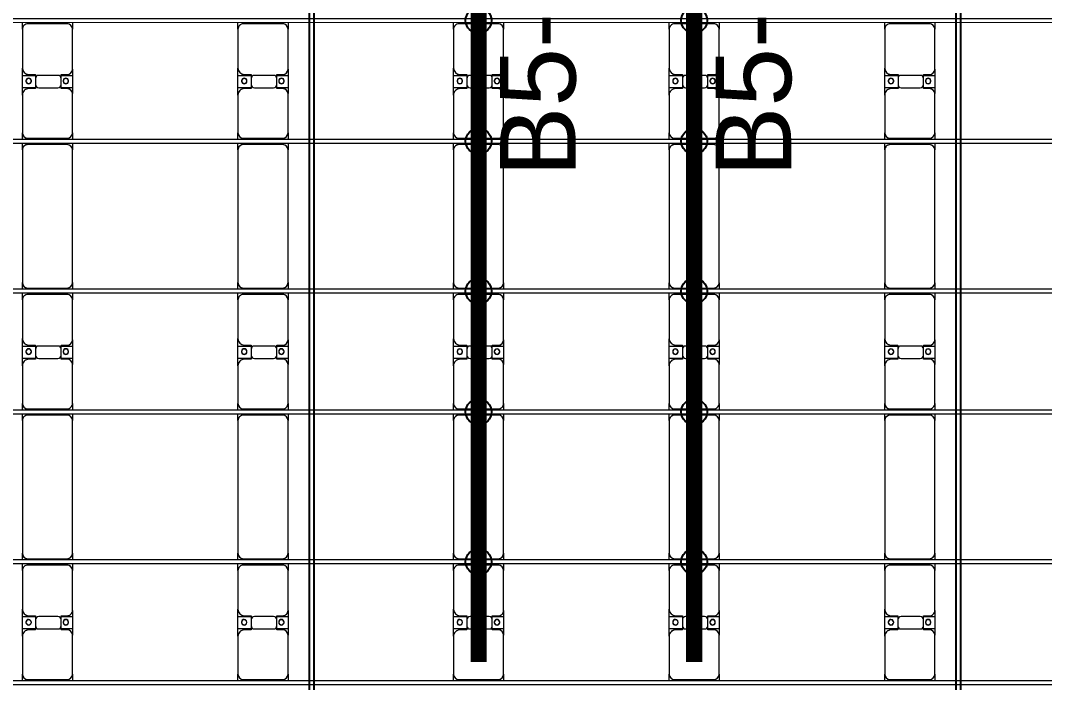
# Model space of a CAD drawing. Header units: millimetres. Extents: x -147246 to 112336, y -213734 to -86506.
# Drawn here: x -24365 to -14864, y -108255 to -102115 of the extents above; entities that cross this region are included whole.
import ezdxf

# ---------------------------------------------------------------- set-up
doc = ezdxf.new("R2010")
doc.units = ezdxf.units.MM
doc.layers.add('A-GENM', color=13, linetype='Continuous', lineweight=9)
doc.layers.add('S-BEAM', color=12, linetype='Continuous', lineweight=9)
doc.layers.add('GC-GHI CHU', color=2, linetype='Continuous')
doc.layers.add('GC-HOP 40x60 GIA CUONG', color=1, linetype='Continuous')
doc.styles.add('GC_VN', font='arial.ttf')

# ---------------------------------------------------------------- blocks, each defined once
blk = doc.blocks.new('Dầm C52 - Dầm C52-18764-BỐ TRÍ KHUNG KẾT CẤU BÈ PIN 05')
at = {"layer": 'S-BEAM', "color": 1}
for p, q in [((-74474.3, 20), (74474.3, 20)), ((74474.3, -20), (-74474.3, -20))]:
    blk.add_line(p, q, dxfattribs=at)
blk = doc.blocks.new('Dầm C52 - Dầm C52-18765-BỐ TRÍ KHUNG KẾT CẤU BÈ PIN 05')
at = {"layer": 'S-BEAM', "color": 1}
for p, q in [((-74474.3, 20), (74474.3, 20)), ((74474.3, -20), (-74474.3, -20))]:
    blk.add_line(p, q, dxfattribs=at)
blk = doc.blocks.new('Dầm C52 - Dầm C52-18766-BỐ TRÍ KHUNG KẾT CẤU BÈ PIN 05')
at = {"layer": 'S-BEAM', "color": 1}
for p, q in [((-74474.3, 20), (74474.3, 20)), ((74474.3, -20), (-74474.3, -20))]:
    blk.add_line(p, q, dxfattribs=at)
blk = doc.blocks.new('Dai phao do pin - DẢI PHAO ĐỠ PIN-V61-BỐ TRÍ KHUNG KẾT CẤU BÈ PIN 05')
at = {"layer": 'A-GENM', "color": 7}
for p, q in [((5728.9, 223.4), (5789.7, 223.4)), ((6159.7, 223.4), (5789.7, 223.4)), ((6159.7, 223.4), (6332.2, 223.4)), ((6217.8, 223.4), (6385.3, 223.4)), ((6217.8, 118.2), (6217.8, 223.4)), ((6332.2, 223.4), (6332.2, 118.2)), ((6750.3, 223.4), (6390.3, 223.4)), ((6750.3, 223.4), (6808.9, 223.4)), ((6848.9, 223.4), (6909.7, 223.4)), ((8140.3, 223.4), (6909.7, 223.4)), ((8140.3, 223.4), (8198.9, 223.4)), ((8238.9, 223.4), (8299.7, 223.4)), ((8669.7, 223.4), (8299.7, 223.4)), ((8669.7, 223.4), (8842.2, 223.4)), ((8727.8, 223.4), (8900.3, 223.4)), ((8727.8, 118.2), (8727.8, 223.4)), ((8842.2, 223.4), (8842.2, 118.2)), ((9260.3, 223.4), (8900.3, 223.4)), ((9260.3, 223.4), (9318.9, 223.4)), ((9358.9, 223.4), (9419.7, 223.4)), ((10650.3, 223.4), (9419.7, 223.4)), ((10650.3, 223.4), (10708.9, 223.4)), ((10748.9, 223.4), (10809.7, 223.4)), ((11179.7, 223.4), (10809.7, 223.4)), ((11179.7, 223.4), (11352.2, 223.4)), ((11237.8, 223.4), (11410.3, 223.4)), ((11237.8, 118.2), (11237.8, 223.4)), ((11352.2, 223.4), (11352.2, 118.2)), ((11770.3, 223.4), (11410.3, 223.4)), ((11770.3, 223.4), (11828.9, 223.4)), ((5739.7, 173.4), (5739.7, -191.6)), ((6209.7, 118.2), (6209.7, 173.4)), ((6302.2, 118.2), (6209.7, 118.2)), ((6340.3, 118.2), (6247.8, 118.2)), ((6340.3, 173.4), (6340.3, 118.2)), ((6800.3, -191.6), (6800.3, 173.4)), ((6859.7, 173.4), (6859.7, -191.6)), ((8190.3, -191.6), (8190.3, 173.4)), ((8249.7, 173.4), (8249.7, -191.6)), ((8719.7, 118.2), (8719.7, 173.4)), ((8812.2, 118.2), (8719.7, 118.2)), ((8850.3, 118.2), (8757.8, 118.2)), ((8850.3, 173.4), (8850.3, 118.2)), ((9310.3, -191.6), (9310.3, 173.4)), ((9369.7, 173.4), (9369.7, -191.6)), ((10700.3, -191.6), (10700.3, 173.4)), ((10759.7, 173.4), (10759.7, -191.6)), ((11229.7, 118.2), (11229.7, 173.4)), ((11322.2, 118.2), (11229.7, 118.2)), ((11360.3, 118.2), (11267.8, 118.2)), ((11360.3, 173.4), (11360.3, 118.2)), ((11820.3, -191.6), (11820.3, 173.4)), ((6217.8, 88.2), (6217.8, -88.2)), ((6332.2, -88.2), (6332.2, 88.2)), ((8727.8, 88.2), (8727.8, -88.2)), ((8842.2, -88.2), (8842.2, 88.2)), ((11237.8, 88.2), (11237.8, -88.2)), ((11352.2, -88.2), (11352.2, 88.2)), ((6209.7, -181.6), (6209.7, -118.2)), ((6209.7, -118.2), (6302.2, -118.2)), ((6217.8, -241.6), (6217.8, -118.2)), ((6247.8, -118.2), (6340.3, -118.2)), ((6332.2, -118.2), (6332.2, -241.6)), ((6340.3, -118.2), (6340.3, -181.6)), ((8719.7, -181.6), (8719.7, -118.2)), ((8719.7, -118.2), (8812.2, -118.2)), ((8727.8, -241.6), (8727.8, -118.2)), ((8757.8, -118.2), (8850.3, -118.2)), ((8842.2, -118.2), (8842.2, -241.6)), ((8850.3, -118.2), (8850.3, -181.6)), ((11229.7, -181.6), (11229.7, -118.2)), ((11229.7, -118.2), (11322.2, -118.2)), ((11237.8, -241.6), (11237.8, -118.2)), ((11267.8, -118.2), (11360.3, -118.2)), ((11352.2, -118.2), (11352.2, -241.6)), ((11360.3, -118.2), (11360.3, -181.6)), ((5789.7, -241.6), (5728.9, -241.6)), ((5789.7, -241.6), (6149.7, -241.6)), ((6332.2, -241.6), (6149.7, -241.6)), ((6400.3, -241.6), (6217.8, -241.6)), ((6400.3, -241.6), (6750.3, -241.6)), ((6808.9, -241.6), (6750.3, -241.6)), ((6909.7, -241.6), (6848.9, -241.6)), ((6909.7, -241.6), (8140.3, -241.6)), ((8198.9, -241.6), (8140.3, -241.6)), ((8299.7, -241.6), (8238.9, -241.6)), ((8299.7, -241.6), (8659.7, -241.6)), ((8842.2, -241.6), (8659.7, -241.6)), ((8910.3, -241.6), (8727.8, -241.6)), ((8910.3, -241.6), (9260.3, -241.6)), ((9318.9, -241.6), (9260.3, -241.6)), ((9419.7, -241.6), (9358.9, -241.6)), ((9419.7, -241.6), (10650.3, -241.6)), ((10708.9, -241.6), (10650.3, -241.6)), ((10809.7, -241.6), (10748.9, -241.6)), ((10809.7, -241.6), (11169.7, -241.6)), ((11352.2, -241.6), (11169.7, -241.6)), ((11420.3, -241.6), (11237.8, -241.6)), ((11420.3, -241.6), (11770.3, -241.6)), ((11828.9, -241.6), (11770.3, -241.6))]:
    blk.add_line(p, q, dxfattribs=at)
for centre, radius, start, end in [((5789.7, 173.4), 50, 90, 180), ((5789.7, 173.4), 50, 135, 180), ((6159.7, 173.4), 50, 0, 90), ((6159.7, 173.4), 50, 0, 45), ((6390.3, 173.4), 50, 90, 180), ((6390.3, 173.4), 50, 135, 180), ((6750.3, 173.4), 50, 0, 90), ((6750.3, 173.4), 50, 0, 45), ((6909.7, 173.4), 50, 90, 180), ((6909.7, 173.4), 50, 90, 180), ((8140.3, 173.4), 50, 0, 90), ((8140.3, 173.4), 50, 45, 90), ((8299.7, 173.4), 50, 90, 180), ((8299.7, 173.4), 50, 135, 180), ((8669.7, 173.4), 50, 0, 90), ((8669.7, 173.4), 50, 0, 45), ((8900.3, 173.4), 50, 90, 180), ((8900.3, 173.4), 50, 135, 180), ((9260.3, 173.4), 50, 360, 90), ((9260.3, 173.4), 50, 0, 45), ((9419.7, 173.4), 50, 90, 180), ((9419.7, 173.4), 50, 90, 180), ((10650.3, 173.4), 50, 0, 90), ((10650.3, 173.4), 50, 45, 90), ((10809.7, 173.4), 50, 90, 180), ((10809.7, 173.4), 50, 135, 180), ((11179.7, 173.4), 50, 360, 90), ((11179.7, 173.4), 50, 360, 45), ((11410.3, 173.4), 50, 90, 180), ((11410.3, 173.4), 50, 135, 180), ((11770.3, 173.4), 50, 0, 90), ((11770.3, 173.4), 50, 0, 45), ((6247.8, 88.2), 30, 90, 180), ((6268.6, 161.8), 25, 0, 180), ((6268.6, 161.8), 25, 180, 0), ((6271.4, 161.8), 25, 0, 180), ((6271.4, 161.8), 25, 180, 360), ((6302.2, 88.2), 30, 0, 90), ((8757.8, 88.2), 30, 90, 180), ((8778.6, 161.8), 25, 0, 180), ((8778.6, 161.8), 25, 180, 360), ((8781.4, 161.8), 25, 0, 180), ((8781.4, 161.8), 25, 180, 360), ((8812.2, 88.2), 30, 0, 90), ((11267.8, 88.2), 30, 90, 180), ((11288.6, 161.8), 25, 0, 180), ((11288.6, 161.8), 25, 180, 0), ((11291.4, 161.8), 25, 0, 180), ((11291.4, 161.8), 25, 180, 0), ((11322.2, 88.2), 30, 0, 90), ((6247.8, -88.2), 30, 180, 270), ((6302.2, -88.2), 30, 270, 0), ((8757.8, -88.2), 30, 180, 270), ((8812.2, -88.2), 30, 270, 360), ((11267.8, -88.2), 30, 180, 270), ((11322.2, -88.2), 30, 270, 360), ((6149.7, -181.6), 60, 270, 360), ((6149.7, -181.6), 60, 330, 0), ((6268.6, -183.2), 25, 0, 180), ((6268.6, -183.2), 25, 180, 0), ((6271.4, -183.2), 25, 0, 180), ((6271.4, -183.2), 25, 180, 0), ((6400.3, -181.6), 60, 180, 270), ((6400.3, -181.6), 60, 180, 210), ((8659.7, -181.6), 60, 270, 0), ((8659.7, -181.6), 60, 330, 0), ((8778.6, -183.2), 25, 0, 180), ((8778.6, -183.2), 25, 180, 0), ((8781.4, -183.2), 25, 0, 180), ((8781.4, -183.2), 25, 180, 0), ((8910.3, -181.6), 60, 180, 270), ((8910.3, -181.6), 60, 180, 210), ((11169.7, -181.6), 60, 270, 360), ((11169.7, -181.6), 60, 330, 360), ((11288.6, -183.2), 25, 360, 180), ((11288.6, -183.2), 25, 180, 0), ((11291.4, -183.2), 25, 360, 180), ((11291.4, -183.2), 25, 180, 360), ((11420.3, -181.6), 60, 180, 270), ((11420.3, -181.6), 60, 180, 210), ((5789.7, -191.6), 50, 180, 270), ((5789.7, -191.6), 50, 180, 225), ((6750.3, -191.6), 50, 270, 0), ((6750.3, -191.6), 50, 315, 0), ((6909.7, -191.6), 50, 180, 270), ((6909.7, -191.6), 50, 180, 255), ((8140.3, -191.6), 50, 270, 0), ((8140.3, -191.6), 50, 270, 345), ((8299.7, -191.6), 50, 180, 270), ((8299.7, -191.6), 50, 180, 225), ((9260.3, -191.6), 50, 270, 360), ((9260.3, -191.6), 50, 315, 0), ((9419.7, -191.6), 50, 180, 270), ((9419.7, -191.6), 50, 180, 255), ((10650.3, -191.6), 50, 270, 0), ((10650.3, -191.6), 50, 270, 345), ((10809.7, -191.6), 50, 180, 270), ((10809.7, -191.6), 50, 180, 225), ((11770.3, -191.6), 50, 270, 0), ((11770.3, -191.6), 50, 315, 0)]:
    blk.add_arc(centre, radius, start, end, dxfattribs=at)
blk = doc.blocks.new('Dai phao do pin - DẢI PHAO ĐỠ PIN-V62-BỐ TRÍ KHUNG KẾT CẤU BÈ PIN 05')
at = {"layer": 'A-GENM', "color": 7}
for p, q in [((5728.9, 223.4), (5789.7, 223.4)), ((6159.7, 223.4), (5789.7, 223.4)), ((6159.7, 223.4), (6332.2, 223.4)), ((6217.8, 223.4), (6385.3, 223.4)), ((6217.8, 118.2), (6217.8, 223.4)), ((6332.2, 223.4), (6332.2, 118.2)), ((6750.3, 223.4), (6390.3, 223.4)), ((6750.3, 223.4), (6808.9, 223.4)), ((6848.9, 223.4), (6909.7, 223.4)), ((8140.3, 223.4), (6909.7, 223.4)), ((8140.3, 223.4), (8198.9, 223.4)), ((8238.9, 223.4), (8299.7, 223.4)), ((8669.7, 223.4), (8299.7, 223.4)), ((8669.7, 223.4), (8842.2, 223.4)), ((8727.8, 223.4), (8900.3, 223.4)), ((8727.8, 118.2), (8727.8, 223.4)), ((8842.2, 223.4), (8842.2, 118.2)), ((9260.3, 223.4), (8900.3, 223.4)), ((9260.3, 223.4), (9318.9, 223.4)), ((9358.9, 223.4), (9419.7, 223.4)), ((10650.3, 223.4), (9419.7, 223.4)), ((10650.3, 223.4), (10708.9, 223.4)), ((10748.9, 223.4), (10809.7, 223.4)), ((11179.7, 223.4), (10809.7, 223.4)), ((11179.7, 223.4), (11352.2, 223.4)), ((11237.8, 223.4), (11410.3, 223.4)), ((11237.8, 118.2), (11237.8, 223.4)), ((11352.2, 223.4), (11352.2, 118.2)), ((11770.3, 223.4), (11410.3, 223.4)), ((11770.3, 223.4), (11828.9, 223.4)), ((5739.7, 173.4), (5739.7, -191.6)), ((6209.7, 118.2), (6209.7, 173.4)), ((6302.2, 118.2), (6209.7, 118.2)), ((6340.3, 118.2), (6247.8, 118.2)), ((6340.3, 173.4), (6340.3, 118.2)), ((6800.3, -191.6), (6800.3, 173.4)), ((6859.7, 173.4), (6859.7, -191.6)), ((8190.3, -191.6), (8190.3, 173.4)), ((8249.7, 173.4), (8249.7, -191.6)), ((8719.7, 118.2), (8719.7, 173.4)), ((8812.2, 118.2), (8719.7, 118.2)), ((8850.3, 118.2), (8757.8, 118.2)), ((8850.3, 173.4), (8850.3, 118.2)), ((9310.3, -191.6), (9310.3, 173.4)), ((9369.7, 173.4), (9369.7, -191.6)), ((10700.3, -191.6), (10700.3, 173.4)), ((10759.7, 173.4), (10759.7, -191.6)), ((11229.7, 118.2), (11229.7, 173.4)), ((11322.2, 118.2), (11229.7, 118.2)), ((11360.3, 118.2), (11267.8, 118.2)), ((11360.3, 173.4), (11360.3, 118.2)), ((11820.3, -191.6), (11820.3, 173.4)), ((6217.8, 88.2), (6217.8, -88.2)), ((6332.2, -88.2), (6332.2, 88.2)), ((8727.8, 88.2), (8727.8, -88.2)), ((8842.2, -88.2), (8842.2, 88.2)), ((11237.8, 88.2), (11237.8, -88.2)), ((11352.2, -88.2), (11352.2, 88.2)), ((6209.7, -181.6), (6209.7, -118.2)), ((6209.7, -118.2), (6302.2, -118.2)), ((6217.8, -241.6), (6217.8, -118.2)), ((6247.8, -118.2), (6340.3, -118.2)), ((6332.2, -118.2), (6332.2, -241.6)), ((6340.3, -118.2), (6340.3, -181.6)), ((8719.7, -181.6), (8719.7, -118.2)), ((8719.7, -118.2), (8812.2, -118.2)), ((8727.8, -241.6), (8727.8, -118.2)), ((8757.8, -118.2), (8850.3, -118.2)), ((8842.2, -118.2), (8842.2, -241.6)), ((8850.3, -118.2), (8850.3, -181.6)), ((11229.7, -181.6), (11229.7, -118.2)), ((11229.7, -118.2), (11322.2, -118.2)), ((11237.8, -241.6), (11237.8, -118.2)), ((11267.8, -118.2), (11360.3, -118.2)), ((11352.2, -118.2), (11352.2, -241.6)), ((11360.3, -118.2), (11360.3, -181.6)), ((5789.7, -241.6), (5728.9, -241.6)), ((5789.7, -241.6), (6149.7, -241.6)), ((6332.2, -241.6), (6149.7, -241.6)), ((6400.3, -241.6), (6217.8, -241.6)), ((6400.3, -241.6), (6750.3, -241.6)), ((6808.9, -241.6), (6750.3, -241.6)), ((6909.7, -241.6), (6848.9, -241.6)), ((6909.7, -241.6), (8140.3, -241.6)), ((8198.9, -241.6), (8140.3, -241.6)), ((8299.7, -241.6), (8238.9, -241.6)), ((8299.7, -241.6), (8659.7, -241.6)), ((8842.2, -241.6), (8659.7, -241.6)), ((8910.3, -241.6), (8727.8, -241.6)), ((8910.3, -241.6), (9260.3, -241.6)), ((9318.9, -241.6), (9260.3, -241.6)), ((9419.7, -241.6), (9358.9, -241.6)), ((9419.7, -241.6), (10650.3, -241.6)), ((10708.9, -241.6), (10650.3, -241.6)), ((10809.7, -241.6), (10748.9, -241.6)), ((10809.7, -241.6), (11169.7, -241.6)), ((11352.2, -241.6), (11169.7, -241.6)), ((11420.3, -241.6), (11237.8, -241.6)), ((11420.3, -241.6), (11770.3, -241.6)), ((11828.9, -241.6), (11770.3, -241.6))]:
    blk.add_line(p, q, dxfattribs=at)
for centre, radius, start, end in [((5789.7, 173.4), 50, 90, 180), ((5789.7, 173.4), 50, 135, 180), ((6159.7, 173.4), 50, 0, 90), ((6159.7, 173.4), 50, 0, 45), ((6390.3, 173.4), 50, 90, 180), ((6390.3, 173.4), 50, 135, 180), ((6750.3, 173.4), 50, 0, 90), ((6750.3, 173.4), 50, 0, 45), ((6909.7, 173.4), 50, 90, 180), ((6909.7, 173.4), 50, 90, 180), ((8140.3, 173.4), 50, 0, 90), ((8140.3, 173.4), 50, 45, 90), ((8299.7, 173.4), 50, 90, 180), ((8299.7, 173.4), 50, 135, 180), ((8669.7, 173.4), 50, 0, 90), ((8669.7, 173.4), 50, 0, 45), ((8900.3, 173.4), 50, 90, 180), ((8900.3, 173.4), 50, 135, 180), ((9260.3, 173.4), 50, 360, 90), ((9260.3, 173.4), 50, 0, 45), ((9419.7, 173.4), 50, 90, 180), ((9419.7, 173.4), 50, 90, 180), ((10650.3, 173.4), 50, 0, 90), ((10650.3, 173.4), 50, 45, 90), ((10809.7, 173.4), 50, 90, 180), ((10809.7, 173.4), 50, 135, 180), ((11179.7, 173.4), 50, 360, 90), ((11179.7, 173.4), 50, 360, 45), ((11410.3, 173.4), 50, 90, 180), ((11410.3, 173.4), 50, 135, 180), ((11770.3, 173.4), 50, 0, 90), ((11770.3, 173.4), 50, 0, 45), ((6247.8, 88.2), 30, 90, 180), ((6268.6, 161.8), 25, 0, 180), ((6268.6, 161.8), 25, 180, 0), ((6271.4, 161.8), 25, 0, 180), ((6271.4, 161.8), 25, 180, 360), ((6302.2, 88.2), 30, 0, 90), ((8757.8, 88.2), 30, 90, 180), ((8778.6, 161.8), 25, 0, 180), ((8778.6, 161.8), 25, 180, 360), ((8781.4, 161.8), 25, 0, 180), ((8781.4, 161.8), 25, 180, 360), ((8812.2, 88.2), 30, 0, 90), ((11267.8, 88.2), 30, 90, 180), ((11288.6, 161.8), 25, 0, 180), ((11288.6, 161.8), 25, 180, 0), ((11291.4, 161.8), 25, 0, 180), ((11291.4, 161.8), 25, 180, 0), ((11322.2, 88.2), 30, 0, 90), ((6247.8, -88.2), 30, 180, 270), ((6302.2, -88.2), 30, 270, 0), ((8757.8, -88.2), 30, 180, 270), ((8812.2, -88.2), 30, 270, 360), ((11267.8, -88.2), 30, 180, 270), ((11322.2, -88.2), 30, 270, 360), ((6149.7, -181.6), 60, 270, 360), ((6149.7, -181.6), 60, 330, 0), ((6268.6, -183.2), 25, 0, 180), ((6268.6, -183.2), 25, 180, 0), ((6271.4, -183.2), 25, 0, 180), ((6271.4, -183.2), 25, 180, 0), ((6400.3, -181.6), 60, 180, 270), ((6400.3, -181.6), 60, 180, 210), ((8659.7, -181.6), 60, 270, 0), ((8659.7, -181.6), 60, 330, 0), ((8778.6, -183.2), 25, 0, 180), ((8778.6, -183.2), 25, 180, 0), ((8781.4, -183.2), 25, 0, 180), ((8781.4, -183.2), 25, 180, 0), ((8910.3, -181.6), 60, 180, 270), ((8910.3, -181.6), 60, 180, 210), ((11169.7, -181.6), 60, 270, 360), ((11169.7, -181.6), 60, 330, 360), ((11288.6, -183.2), 25, 360, 180), ((11288.6, -183.2), 25, 180, 0), ((11291.4, -183.2), 25, 360, 180), ((11291.4, -183.2), 25, 180, 360), ((11420.3, -181.6), 60, 180, 270), ((11420.3, -181.6), 60, 180, 210), ((5789.7, -191.6), 50, 180, 270), ((5789.7, -191.6), 50, 180, 225), ((6750.3, -191.6), 50, 270, 0), ((6750.3, -191.6), 50, 315, 0), ((6909.7, -191.6), 50, 180, 270), ((6909.7, -191.6), 50, 180, 255), ((8140.3, -191.6), 50, 270, 0), ((8140.3, -191.6), 50, 270, 345), ((8299.7, -191.6), 50, 180, 270), ((8299.7, -191.6), 50, 180, 225), ((9260.3, -191.6), 50, 270, 360), ((9260.3, -191.6), 50, 315, 0), ((9419.7, -191.6), 50, 180, 270), ((9419.7, -191.6), 50, 180, 255), ((10650.3, -191.6), 50, 270, 0), ((10650.3, -191.6), 50, 270, 345), ((10809.7, -191.6), 50, 180, 270), ((10809.7, -191.6), 50, 180, 225), ((11770.3, -191.6), 50, 270, 0), ((11770.3, -191.6), 50, 315, 0)]:
    blk.add_arc(centre, radius, start, end, dxfattribs=at)
blk = doc.blocks.new('Dai phao do pin - DẢI PHAO ĐỠ PIN-V63-BỐ TRÍ KHUNG KẾT CẤU BÈ PIN 05')
at = {"layer": 'A-GENM', "color": 7}
for p, q in [((5728.9, 223.4), (5789.7, 223.4)), ((6159.7, 223.4), (5789.7, 223.4)), ((6159.7, 223.4), (6332.2, 223.4)), ((6217.8, 223.4), (6385.3, 223.4)), ((6217.8, 118.2), (6217.8, 223.4)), ((6332.2, 223.4), (6332.2, 118.2)), ((6750.3, 223.4), (6390.3, 223.4)), ((6750.3, 223.4), (6808.9, 223.4)), ((6848.9, 223.4), (6909.7, 223.4)), ((8140.3, 223.4), (6909.7, 223.4)), ((8140.3, 223.4), (8198.9, 223.4)), ((8238.9, 223.4), (8299.7, 223.4)), ((8669.7, 223.4), (8299.7, 223.4)), ((8669.7, 223.4), (8842.2, 223.4)), ((8727.8, 223.4), (8900.3, 223.4)), ((8727.8, 118.2), (8727.8, 223.4)), ((8842.2, 223.4), (8842.2, 118.2)), ((9260.3, 223.4), (8900.3, 223.4)), ((9260.3, 223.4), (9318.9, 223.4)), ((9358.9, 223.4), (9419.7, 223.4)), ((10650.3, 223.4), (9419.7, 223.4)), ((10650.3, 223.4), (10708.9, 223.4)), ((10748.9, 223.4), (10809.7, 223.4)), ((11179.7, 223.4), (10809.7, 223.4)), ((11179.7, 223.4), (11352.2, 223.4)), ((11237.8, 223.4), (11410.3, 223.4)), ((11237.8, 118.2), (11237.8, 223.4)), ((11352.2, 223.4), (11352.2, 118.2)), ((11770.3, 223.4), (11410.3, 223.4)), ((11770.3, 223.4), (11828.9, 223.4)), ((5739.7, 173.4), (5739.7, -191.6)), ((6209.7, 118.2), (6209.7, 173.4)), ((6302.2, 118.2), (6209.7, 118.2)), ((6340.3, 118.2), (6247.8, 118.2)), ((6340.3, 173.4), (6340.3, 118.2)), ((6800.3, -191.6), (6800.3, 173.4)), ((6859.7, 173.4), (6859.7, -191.6)), ((8190.3, -191.6), (8190.3, 173.4)), ((8249.7, 173.4), (8249.7, -191.6)), ((8719.7, 118.2), (8719.7, 173.4)), ((8812.2, 118.2), (8719.7, 118.2)), ((8850.3, 118.2), (8757.8, 118.2)), ((8850.3, 173.4), (8850.3, 118.2)), ((9310.3, -191.6), (9310.3, 173.4)), ((9369.7, 173.4), (9369.7, -191.6)), ((10700.3, -191.6), (10700.3, 173.4)), ((10759.7, 173.4), (10759.7, -191.6)), ((11229.7, 118.2), (11229.7, 173.4)), ((11322.2, 118.2), (11229.7, 118.2)), ((11360.3, 118.2), (11267.8, 118.2)), ((11360.3, 173.4), (11360.3, 118.2)), ((11820.3, -191.6), (11820.3, 173.4)), ((6217.8, 88.2), (6217.8, -88.2)), ((6332.2, -88.2), (6332.2, 88.2)), ((8727.8, 88.2), (8727.8, -88.2)), ((8842.2, -88.2), (8842.2, 88.2)), ((11237.8, 88.2), (11237.8, -88.2)), ((11352.2, -88.2), (11352.2, 88.2)), ((6209.7, -181.6), (6209.7, -118.2)), ((6209.7, -118.2), (6302.2, -118.2)), ((6217.8, -241.6), (6217.8, -118.2)), ((6247.8, -118.2), (6340.3, -118.2)), ((6332.2, -118.2), (6332.2, -241.6)), ((6340.3, -118.2), (6340.3, -181.6)), ((8719.7, -181.6), (8719.7, -118.2)), ((8719.7, -118.2), (8812.2, -118.2)), ((8727.8, -241.6), (8727.8, -118.2)), ((8757.8, -118.2), (8850.3, -118.2)), ((8842.2, -118.2), (8842.2, -241.6)), ((8850.3, -118.2), (8850.3, -181.6)), ((11229.7, -181.6), (11229.7, -118.2)), ((11229.7, -118.2), (11322.2, -118.2)), ((11237.8, -241.6), (11237.8, -118.2)), ((11267.8, -118.2), (11360.3, -118.2)), ((11352.2, -118.2), (11352.2, -241.6)), ((11360.3, -118.2), (11360.3, -181.6)), ((5789.7, -241.6), (5728.9, -241.6)), ((5789.7, -241.6), (6149.7, -241.6)), ((6332.2, -241.6), (6149.7, -241.6)), ((6400.3, -241.6), (6217.8, -241.6)), ((6400.3, -241.6), (6750.3, -241.6)), ((6808.9, -241.6), (6750.3, -241.6)), ((6909.7, -241.6), (6848.9, -241.6)), ((6909.7, -241.6), (8140.3, -241.6)), ((8198.9, -241.6), (8140.3, -241.6)), ((8299.7, -241.6), (8238.9, -241.6)), ((8299.7, -241.6), (8659.7, -241.6)), ((8842.2, -241.6), (8659.7, -241.6)), ((8910.3, -241.6), (8727.8, -241.6)), ((8910.3, -241.6), (9260.3, -241.6)), ((9318.9, -241.6), (9260.3, -241.6)), ((9419.7, -241.6), (9358.9, -241.6)), ((9419.7, -241.6), (10650.3, -241.6)), ((10708.9, -241.6), (10650.3, -241.6)), ((10809.7, -241.6), (10748.9, -241.6)), ((10809.7, -241.6), (11169.7, -241.6)), ((11352.2, -241.6), (11169.7, -241.6)), ((11420.3, -241.6), (11237.8, -241.6)), ((11420.3, -241.6), (11770.3, -241.6)), ((11828.9, -241.6), (11770.3, -241.6))]:
    blk.add_line(p, q, dxfattribs=at)
for centre, radius, start, end in [((5789.7, 173.4), 50, 90, 180), ((5789.7, 173.4), 50, 135, 180), ((6159.7, 173.4), 50, 0, 90), ((6159.7, 173.4), 50, 0, 45), ((6390.3, 173.4), 50, 90, 180), ((6390.3, 173.4), 50, 135, 180), ((6750.3, 173.4), 50, 0, 90), ((6750.3, 173.4), 50, 0, 45), ((6909.7, 173.4), 50, 90, 180), ((6909.7, 173.4), 50, 90, 180), ((8140.3, 173.4), 50, 0, 90), ((8140.3, 173.4), 50, 45, 90), ((8299.7, 173.4), 50, 90, 180), ((8299.7, 173.4), 50, 135, 180), ((8669.7, 173.4), 50, 0, 90), ((8669.7, 173.4), 50, 0, 45), ((8900.3, 173.4), 50, 90, 180), ((8900.3, 173.4), 50, 135, 180), ((9260.3, 173.4), 50, 360, 90), ((9260.3, 173.4), 50, 0, 45), ((9419.7, 173.4), 50, 90, 180), ((9419.7, 173.4), 50, 90, 180), ((10650.3, 173.4), 50, 0, 90), ((10650.3, 173.4), 50, 45, 90), ((10809.7, 173.4), 50, 90, 180), ((10809.7, 173.4), 50, 135, 180), ((11179.7, 173.4), 50, 360, 90), ((11179.7, 173.4), 50, 360, 45), ((11410.3, 173.4), 50, 90, 180), ((11410.3, 173.4), 50, 135, 180), ((11770.3, 173.4), 50, 0, 90), ((11770.3, 173.4), 50, 0, 45), ((6247.8, 88.2), 30, 90, 180), ((6268.6, 161.8), 25, 0, 180), ((6268.6, 161.8), 25, 180, 0), ((6271.4, 161.8), 25, 0, 180), ((6271.4, 161.8), 25, 180, 360), ((6302.2, 88.2), 30, 0, 90), ((8757.8, 88.2), 30, 90, 180), ((8778.6, 161.8), 25, 0, 180), ((8778.6, 161.8), 25, 180, 360), ((8781.4, 161.8), 25, 0, 180), ((8781.4, 161.8), 25, 180, 360), ((8812.2, 88.2), 30, 0, 90), ((11267.8, 88.2), 30, 90, 180), ((11288.6, 161.8), 25, 0, 180), ((11288.6, 161.8), 25, 180, 0), ((11291.4, 161.8), 25, 0, 180), ((11291.4, 161.8), 25, 180, 0), ((11322.2, 88.2), 30, 0, 90), ((6247.8, -88.2), 30, 180, 270), ((6302.2, -88.2), 30, 270, 0), ((8757.8, -88.2), 30, 180, 270), ((8812.2, -88.2), 30, 270, 360), ((11267.8, -88.2), 30, 180, 270), ((11322.2, -88.2), 30, 270, 360), ((6149.7, -181.6), 60, 270, 360), ((6149.7, -181.6), 60, 330, 0), ((6268.6, -183.2), 25, 0, 180), ((6268.6, -183.2), 25, 180, 0), ((6271.4, -183.2), 25, 0, 180), ((6271.4, -183.2), 25, 180, 0), ((6400.3, -181.6), 60, 180, 270), ((6400.3, -181.6), 60, 180, 210), ((8659.7, -181.6), 60, 270, 0), ((8659.7, -181.6), 60, 330, 0), ((8778.6, -183.2), 25, 0, 180), ((8778.6, -183.2), 25, 180, 0), ((8781.4, -183.2), 25, 0, 180), ((8781.4, -183.2), 25, 180, 0), ((8910.3, -181.6), 60, 180, 270), ((8910.3, -181.6), 60, 180, 210), ((11169.7, -181.6), 60, 270, 360), ((11169.7, -181.6), 60, 330, 360), ((11288.6, -183.2), 25, 360, 180), ((11288.6, -183.2), 25, 180, 0), ((11291.4, -183.2), 25, 360, 180), ((11291.4, -183.2), 25, 180, 360), ((11420.3, -181.6), 60, 180, 270), ((11420.3, -181.6), 60, 180, 210), ((5789.7, -191.6), 50, 180, 270), ((5789.7, -191.6), 50, 180, 225), ((6750.3, -191.6), 50, 270, 0), ((6750.3, -191.6), 50, 315, 0), ((6909.7, -191.6), 50, 180, 270), ((6909.7, -191.6), 50, 180, 255), ((8140.3, -191.6), 50, 270, 0), ((8140.3, -191.6), 50, 270, 345), ((8299.7, -191.6), 50, 180, 270), ((8299.7, -191.6), 50, 180, 225), ((9260.3, -191.6), 50, 270, 360), ((9260.3, -191.6), 50, 315, 0), ((9419.7, -191.6), 50, 180, 270), ((9419.7, -191.6), 50, 180, 255), ((10650.3, -191.6), 50, 270, 0), ((10650.3, -191.6), 50, 270, 345), ((10809.7, -191.6), 50, 180, 270), ((10809.7, -191.6), 50, 180, 225), ((11770.3, -191.6), 50, 270, 0), ((11770.3, -191.6), 50, 315, 0)]:
    blk.add_arc(centre, radius, start, end, dxfattribs=at)
blk = doc.blocks.new('Dai phao do pin - DẢI PHAO ĐỠ PIN-V64-BỐ TRÍ KHUNG KẾT CẤU BÈ PIN 05')
at = {"layer": 'A-GENM', "color": 7}
for p, q in [((5728.9, 223.4), (5789.7, 223.4)), ((6159.7, 223.4), (5789.7, 223.4)), ((6159.7, 223.4), (6332.2, 223.4)), ((6217.8, 223.4), (6385.3, 223.4)), ((6217.8, 118.2), (6217.8, 223.4)), ((6332.2, 223.4), (6332.2, 118.2)), ((6750.3, 223.4), (6390.3, 223.4)), ((6750.3, 223.4), (6808.9, 223.4)), ((6848.9, 223.4), (6909.7, 223.4)), ((8140.3, 223.4), (6909.7, 223.4)), ((8140.3, 223.4), (8198.9, 223.4)), ((8238.9, 223.4), (8299.7, 223.4)), ((8669.7, 223.4), (8299.7, 223.4)), ((8669.7, 223.4), (8842.2, 223.4)), ((8727.8, 223.4), (8900.3, 223.4)), ((8727.8, 118.2), (8727.8, 223.4)), ((8842.2, 223.4), (8842.2, 118.2)), ((9260.3, 223.4), (8900.3, 223.4)), ((9260.3, 223.4), (9318.9, 223.4)), ((9358.9, 223.4), (9419.7, 223.4)), ((10650.3, 223.4), (9419.7, 223.4)), ((10650.3, 223.4), (10708.9, 223.4)), ((10748.9, 223.4), (10809.7, 223.4)), ((11179.7, 223.4), (10809.7, 223.4)), ((11179.7, 223.4), (11352.2, 223.4)), ((11237.8, 223.4), (11410.3, 223.4)), ((11237.8, 118.2), (11237.8, 223.4)), ((11352.2, 223.4), (11352.2, 118.2)), ((11770.3, 223.4), (11410.3, 223.4)), ((11770.3, 223.4), (11828.9, 223.4)), ((5739.7, 173.4), (5739.7, -191.6)), ((6209.7, 118.2), (6209.7, 173.4)), ((6302.2, 118.2), (6209.7, 118.2)), ((6340.3, 118.2), (6247.8, 118.2)), ((6340.3, 173.4), (6340.3, 118.2)), ((6800.3, -191.6), (6800.3, 173.4)), ((6859.7, 173.4), (6859.7, -191.6)), ((8190.3, -191.6), (8190.3, 173.4)), ((8249.7, 173.4), (8249.7, -191.6)), ((8719.7, 118.2), (8719.7, 173.4)), ((8812.2, 118.2), (8719.7, 118.2)), ((8850.3, 118.2), (8757.8, 118.2)), ((8850.3, 173.4), (8850.3, 118.2)), ((9310.3, -191.6), (9310.3, 173.4)), ((9369.7, 173.4), (9369.7, -191.6)), ((10700.3, -191.6), (10700.3, 173.4)), ((10759.7, 173.4), (10759.7, -191.6)), ((11229.7, 118.2), (11229.7, 173.4)), ((11322.2, 118.2), (11229.7, 118.2)), ((11360.3, 118.2), (11267.8, 118.2)), ((11360.3, 173.4), (11360.3, 118.2)), ((11820.3, -191.6), (11820.3, 173.4)), ((6217.8, 88.2), (6217.8, -88.2)), ((6332.2, -88.2), (6332.2, 88.2)), ((8727.8, 88.2), (8727.8, -88.2)), ((8842.2, -88.2), (8842.2, 88.2)), ((11237.8, 88.2), (11237.8, -88.2)), ((11352.2, -88.2), (11352.2, 88.2)), ((6209.7, -181.6), (6209.7, -118.2)), ((6209.7, -118.2), (6302.2, -118.2)), ((6217.8, -241.6), (6217.8, -123.2)), ((6247.8, -118.2), (6340.3, -118.2)), ((6332.2, -123.2), (6332.2, -241.6)), ((6340.3, -118.2), (6340.3, -181.6)), ((8719.7, -181.6), (8719.7, -118.2)), ((8719.7, -118.2), (8812.2, -118.2)), ((8727.8, -241.6), (8727.8, -123.2)), ((8757.8, -118.2), (8850.3, -118.2)), ((8842.2, -123.2), (8842.2, -241.6)), ((8850.3, -118.2), (8850.3, -181.6)), ((11229.7, -181.6), (11229.7, -118.2)), ((11229.7, -118.2), (11322.2, -118.2)), ((11237.8, -241.6), (11237.8, -123.2)), ((11267.8, -118.2), (11360.3, -118.2)), ((11352.2, -123.2), (11352.2, -241.6)), ((11360.3, -118.2), (11360.3, -181.6)), ((5789.7, -241.6), (5728.9, -241.6)), ((5789.7, -241.6), (6149.7, -241.6)), ((6332.2, -241.6), (6149.7, -241.6)), ((6400.3, -241.6), (6217.8, -241.6)), ((6400.3, -241.6), (6750.3, -241.6)), ((6808.9, -241.6), (6750.3, -241.6)), ((6909.7, -241.6), (6848.9, -241.6)), ((6909.7, -241.6), (8140.3, -241.6)), ((8198.9, -241.6), (8140.3, -241.6)), ((8299.7, -241.6), (8238.9, -241.6)), ((8299.7, -241.6), (8659.7, -241.6)), ((8842.2, -241.6), (8659.7, -241.6)), ((8910.3, -241.6), (8727.8, -241.6)), ((8910.3, -241.6), (9260.3, -241.6)), ((9318.9, -241.6), (9260.3, -241.6)), ((9419.7, -241.6), (9358.9, -241.6)), ((9419.7, -241.6), (10650.3, -241.6)), ((10708.9, -241.6), (10650.3, -241.6)), ((10809.7, -241.6), (10748.9, -241.6)), ((10809.7, -241.6), (11169.7, -241.6)), ((11352.2, -241.6), (11169.7, -241.6)), ((11420.3, -241.6), (11237.8, -241.6)), ((11420.3, -241.6), (11770.3, -241.6)), ((11828.9, -241.6), (11770.3, -241.6))]:
    blk.add_line(p, q, dxfattribs=at)
for centre, radius, start, end in [((5789.7, 173.4), 50, 90, 180), ((5789.7, 173.4), 50, 135, 180), ((6159.7, 173.4), 50, 0, 90), ((6159.7, 173.4), 50, 0, 45), ((6390.3, 173.4), 50, 90, 180), ((6390.3, 173.4), 50, 135, 180), ((6750.3, 173.4), 50, 0, 90), ((6750.3, 173.4), 50, 0, 45), ((6909.7, 173.4), 50, 90, 180), ((6909.7, 173.4), 50, 90, 180), ((8140.3, 173.4), 50, 0, 90), ((8140.3, 173.4), 50, 45, 90), ((8299.7, 173.4), 50, 90, 180), ((8299.7, 173.4), 50, 135, 180), ((8669.7, 173.4), 50, 0, 90), ((8669.7, 173.4), 50, 0, 45), ((8900.3, 173.4), 50, 90, 180), ((8900.3, 173.4), 50, 135, 180), ((9260.3, 173.4), 50, 360, 90), ((9260.3, 173.4), 50, 0, 45), ((9419.7, 173.4), 50, 90, 180), ((9419.7, 173.4), 50, 90, 180), ((10650.3, 173.4), 50, 0, 90), ((10650.3, 173.4), 50, 45, 90), ((10809.7, 173.4), 50, 90, 180), ((10809.7, 173.4), 50, 135, 180), ((11179.7, 173.4), 50, 360, 90), ((11179.7, 173.4), 50, 360, 45), ((11410.3, 173.4), 50, 90, 180), ((11410.3, 173.4), 50, 135, 180), ((11770.3, 173.4), 50, 0, 90), ((11770.3, 173.4), 50, 0, 45), ((6247.8, 88.2), 30, 90, 180), ((6268.6, 161.8), 25, 0, 180), ((6268.6, 161.8), 25, 180, 0), ((6271.4, 161.8), 25, 0, 180), ((6271.4, 161.8), 25, 180, 360), ((6302.2, 88.2), 30, 0, 90), ((8757.8, 88.2), 30, 90, 180), ((8778.6, 161.8), 25, 0, 180), ((8778.6, 161.8), 25, 180, 360), ((8781.4, 161.8), 25, 0, 180), ((8781.4, 161.8), 25, 180, 360), ((8812.2, 88.2), 30, 0, 90), ((11267.8, 88.2), 30, 90, 180), ((11288.6, 161.8), 25, 0, 180), ((11288.6, 161.8), 25, 180, 0), ((11291.4, 161.8), 25, 0, 180), ((11291.4, 161.8), 25, 180, 0), ((11322.2, 88.2), 30, 0, 90), ((6247.8, -88.2), 30, 180, 270), ((6302.2, -88.2), 30, 270, 0), ((8757.8, -88.2), 30, 180, 270), ((8812.2, -88.2), 30, 270, 360), ((11267.8, -88.2), 30, 180, 270), ((11322.2, -88.2), 30, 270, 360), ((6149.7, -181.6), 60, 270, 360), ((6149.7, -181.6), 60, 330, 0), ((6268.6, -183.2), 25, 0, 180), ((6268.6, -183.2), 25, 180, 0), ((6271.4, -183.2), 25, 0, 180), ((6271.4, -183.2), 25, 180, 0), ((6400.3, -181.6), 60, 180, 270), ((6400.3, -181.6), 60, 180, 210), ((8659.7, -181.6), 60, 270, 0), ((8659.7, -181.6), 60, 330, 0), ((8778.6, -183.2), 25, 0, 180), ((8778.6, -183.2), 25, 180, 0), ((8781.4, -183.2), 25, 0, 180), ((8781.4, -183.2), 25, 180, 0), ((8910.3, -181.6), 60, 180, 270), ((8910.3, -181.6), 60, 180, 210), ((11169.7, -181.6), 60, 270, 360), ((11169.7, -181.6), 60, 330, 360), ((11288.6, -183.2), 25, 360, 180), ((11288.6, -183.2), 25, 180, 0), ((11291.4, -183.2), 25, 360, 180), ((11291.4, -183.2), 25, 180, 360), ((11420.3, -181.6), 60, 180, 270), ((11420.3, -181.6), 60, 180, 210), ((5789.7, -191.6), 50, 180, 270), ((5789.7, -191.6), 50, 180, 225), ((6750.3, -191.6), 50, 270, 0), ((6750.3, -191.6), 50, 315, 0), ((6909.7, -191.6), 50, 180, 270), ((6909.7, -191.6), 50, 180, 255), ((8140.3, -191.6), 50, 270, 0), ((8140.3, -191.6), 50, 270, 345), ((8299.7, -191.6), 50, 180, 270), ((8299.7, -191.6), 50, 180, 225), ((9260.3, -191.6), 50, 270, 360), ((9260.3, -191.6), 50, 315, 0), ((9419.7, -191.6), 50, 180, 270), ((9419.7, -191.6), 50, 180, 255), ((10650.3, -191.6), 50, 270, 0), ((10650.3, -191.6), 50, 270, 345), ((10809.7, -191.6), 50, 180, 270), ((10809.7, -191.6), 50, 180, 225), ((11770.3, -191.6), 50, 270, 0), ((11770.3, -191.6), 50, 315, 0)]:
    blk.add_arc(centre, radius, start, end, dxfattribs=at)
blk = doc.blocks.new('Dai phao do pin - DẢI PHAO ĐỠ PIN-V65-BỐ TRÍ KHUNG KẾT CẤU BÈ PIN 05')
at = {"layer": 'A-GENM', "color": 7}
for p, q in [((5728.9, 223.4), (5789.7, 223.4)), ((6159.7, 223.4), (5789.7, 223.4)), ((6159.7, 223.4), (6332.2, 223.4)), ((6217.8, 223.4), (6385.2, 223.4)), ((6217.8, 118.2), (6217.8, 223.4)), ((6332.2, 223.4), (6332.2, 118.2)), ((6750.3, 223.4), (6390.3, 223.4)), ((6750.3, 223.4), (6808.9, 223.4)), ((6848.9, 223.4), (6909.7, 223.4)), ((8140.3, 223.4), (6909.7, 223.4)), ((8140.3, 223.4), (8198.9, 223.4)), ((8238.9, 223.4), (8299.7, 223.4)), ((8669.7, 223.4), (8299.7, 223.4)), ((8669.7, 223.4), (8842.2, 223.4)), ((8727.8, 223.4), (8900.3, 223.4)), ((8727.8, 118.2), (8727.8, 223.4)), ((8842.2, 223.4), (8842.2, 118.2)), ((9260.3, 223.4), (8900.3, 223.4)), ((9260.3, 223.4), (9318.9, 223.4)), ((9358.9, 223.4), (9419.7, 223.4)), ((10650.3, 223.4), (9419.7, 223.4)), ((10650.3, 223.4), (10708.9, 223.4)), ((10748.9, 223.4), (10809.7, 223.4)), ((11179.7, 223.4), (10809.7, 223.4)), ((11179.7, 223.4), (11352.2, 223.4)), ((11237.8, 223.4), (11410.3, 223.4)), ((11237.8, 118.2), (11237.8, 223.4)), ((11352.2, 223.4), (11352.2, 118.2)), ((11770.3, 223.4), (11410.3, 223.4)), ((11770.3, 223.4), (11828.9, 223.4)), ((5739.7, 173.4), (5739.7, -191.6)), ((6209.7, 118.2), (6209.7, 173.4)), ((6302.2, 118.2), (6209.7, 118.2)), ((6340.3, 118.2), (6247.8, 118.2)), ((6340.3, 173.4), (6340.3, 118.2)), ((6800.3, -191.6), (6800.3, 173.4)), ((6859.7, 173.4), (6859.7, -191.6)), ((8190.3, -191.6), (8190.3, 173.4)), ((8249.7, 173.4), (8249.7, -191.6)), ((8719.7, 118.2), (8719.7, 173.4)), ((8812.2, 118.2), (8719.7, 118.2)), ((8850.3, 118.2), (8757.8, 118.2)), ((8850.3, 173.4), (8850.3, 118.2)), ((9310.3, -191.6), (9310.3, 173.4)), ((9369.7, 173.4), (9369.7, -191.6)), ((10700.3, -191.6), (10700.3, 173.4)), ((10759.7, 173.4), (10759.7, -191.6)), ((11229.7, 118.2), (11229.7, 173.4)), ((11322.2, 118.2), (11229.7, 118.2)), ((11360.3, 118.2), (11267.8, 118.2)), ((11360.3, 173.4), (11360.3, 118.2)), ((11820.3, -191.6), (11820.3, 173.4)), ((6217.8, 88.2), (6217.8, -88.2)), ((6332.2, -88.2), (6332.2, 88.2)), ((8727.8, 88.2), (8727.8, -88.2)), ((8842.2, -88.2), (8842.2, 88.2)), ((11237.8, 88.2), (11237.8, -88.2)), ((11352.2, -88.2), (11352.2, 88.2)), ((6209.7, -181.6), (6209.7, -118.2)), ((6209.7, -118.2), (6302.2, -118.2)), ((6217.8, -241.6), (6217.8, -118.2)), ((6247.8, -118.2), (6340.3, -118.2)), ((6332.2, -118.2), (6332.2, -241.6)), ((6340.3, -118.2), (6340.3, -181.6)), ((8719.7, -181.6), (8719.7, -118.2)), ((8719.7, -118.2), (8812.2, -118.2)), ((8727.8, -241.6), (8727.8, -118.2)), ((8757.8, -118.2), (8850.3, -118.2)), ((8842.2, -118.2), (8842.2, -241.6)), ((8850.3, -118.2), (8850.3, -181.6)), ((11229.7, -181.6), (11229.7, -118.2)), ((11229.7, -118.2), (11322.2, -118.2)), ((11237.8, -241.6), (11237.8, -118.2)), ((11267.8, -118.2), (11360.3, -118.2)), ((11352.2, -118.2), (11352.2, -241.6)), ((11360.3, -118.2), (11360.3, -181.6)), ((5789.7, -241.6), (5728.9, -241.6)), ((5789.7, -241.6), (6149.7, -241.6)), ((6332.2, -241.6), (6149.7, -241.6)), ((6400.3, -241.6), (6217.8, -241.6)), ((6400.3, -241.6), (6750.3, -241.6)), ((6808.9, -241.6), (6750.3, -241.6)), ((6909.7, -241.6), (6848.9, -241.6)), ((6909.7, -241.6), (8140.3, -241.6)), ((8198.9, -241.6), (8140.3, -241.6)), ((8299.7, -241.6), (8238.9, -241.6)), ((8299.7, -241.6), (8659.7, -241.6)), ((8842.2, -241.6), (8659.7, -241.6)), ((8910.3, -241.6), (8727.8, -241.6)), ((8910.3, -241.6), (9260.3, -241.6)), ((9318.9, -241.6), (9260.3, -241.6)), ((9419.7, -241.6), (9358.9, -241.6)), ((9419.7, -241.6), (10650.3, -241.6)), ((10708.9, -241.6), (10650.3, -241.6)), ((10809.7, -241.6), (10748.9, -241.6)), ((10809.7, -241.6), (11169.7, -241.6)), ((11352.2, -241.6), (11169.7, -241.6)), ((11420.3, -241.6), (11237.8, -241.6)), ((11420.3, -241.6), (11770.3, -241.6)), ((11828.9, -241.6), (11770.3, -241.6))]:
    blk.add_line(p, q, dxfattribs=at)
for centre, radius, start, end in [((5789.7, 173.4), 50, 90, 180), ((5789.7, 173.4), 50, 135, 180), ((6159.7, 173.4), 50, 0, 90), ((6159.7, 173.4), 50, 0, 45), ((6390.3, 173.4), 50, 90, 180), ((6390.3, 173.4), 50, 135, 180), ((6750.3, 173.4), 50, 0, 90), ((6750.3, 173.4), 50, 0, 45), ((6909.7, 173.4), 50, 90, 180), ((6909.7, 173.4), 50, 90, 180), ((8140.3, 173.4), 50, 0, 90), ((8140.3, 173.4), 50, 45, 90), ((8299.7, 173.4), 50, 90, 180), ((8299.7, 173.4), 50, 135, 180), ((8669.7, 173.4), 50, 0, 90), ((8669.7, 173.4), 50, 0, 45), ((8900.3, 173.4), 50, 90, 180), ((8900.3, 173.4), 50, 135, 180), ((9260.3, 173.4), 50, 360, 90), ((9260.3, 173.4), 50, 0, 45), ((9419.7, 173.4), 50, 90, 180), ((9419.7, 173.4), 50, 90, 180), ((10650.3, 173.4), 50, 0, 90), ((10650.3, 173.4), 50, 45, 90), ((10809.7, 173.4), 50, 90, 180), ((10809.7, 173.4), 50, 135, 180), ((11179.7, 173.4), 50, 360, 90), ((11179.7, 173.4), 50, 360, 45), ((11410.3, 173.4), 50, 90, 180), ((11410.3, 173.4), 50, 135, 180), ((11770.3, 173.4), 50, 0, 90), ((11770.3, 173.4), 50, 0, 45), ((6247.8, 88.2), 30, 90, 180), ((6268.6, 161.8), 25, 0, 180), ((6268.6, 161.8), 25, 180, 0), ((6271.4, 161.8), 25, 0, 180), ((6271.4, 161.8), 25, 180, 360), ((6302.2, 88.2), 30, 0, 90), ((8757.8, 88.2), 30, 90, 180), ((8778.6, 161.8), 25, 0, 180), ((8778.6, 161.8), 25, 180, 360), ((8781.4, 161.8), 25, 0, 180), ((8781.4, 161.8), 25, 180, 360), ((8812.2, 88.2), 30, 0, 90), ((11267.8, 88.2), 30, 90, 180), ((11288.6, 161.8), 25, 0, 180), ((11288.6, 161.8), 25, 180, 0), ((11291.4, 161.8), 25, 0, 180), ((11291.4, 161.8), 25, 180, 0), ((11322.2, 88.2), 30, 0, 90), ((6247.8, -88.2), 30, 180, 270), ((6302.2, -88.2), 30, 270, 0), ((8757.8, -88.2), 30, 180, 270), ((8812.2, -88.2), 30, 270, 360), ((11267.8, -88.2), 30, 180, 270), ((11322.2, -88.2), 30, 270, 360), ((6149.7, -181.6), 60, 270, 360), ((6149.7, -181.6), 60, 330, 0), ((6268.6, -183.2), 25, 0, 180), ((6268.6, -183.2), 25, 180, 0), ((6271.4, -183.2), 25, 0, 180), ((6271.4, -183.2), 25, 180, 0), ((6400.3, -181.6), 60, 180, 270), ((6400.3, -181.6), 60, 180, 210), ((8659.7, -181.6), 60, 270, 0), ((8659.7, -181.6), 60, 330, 0), ((8778.6, -183.2), 25, 0, 180), ((8778.6, -183.2), 25, 180, 0), ((8781.4, -183.2), 25, 0, 180), ((8781.4, -183.2), 25, 180, 0), ((8910.3, -181.6), 60, 180, 270), ((8910.3, -181.6), 60, 180, 210), ((11169.7, -181.6), 60, 270, 360), ((11169.7, -181.6), 60, 330, 360), ((11288.6, -183.2), 25, 360, 180), ((11288.6, -183.2), 25, 180, 0), ((11291.4, -183.2), 25, 360, 180), ((11291.4, -183.2), 25, 180, 360), ((11420.3, -181.6), 60, 180, 270), ((11420.3, -181.6), 60, 180, 210), ((5789.7, -191.6), 50, 180, 270), ((5789.7, -191.6), 50, 180, 225), ((6750.3, -191.6), 50, 270, 0), ((6750.3, -191.6), 50, 315, 0), ((6909.7, -191.6), 50, 180, 270), ((6909.7, -191.6), 50, 180, 210), ((6909.7, -191.6), 50, 214.97533, 255), ((8140.3, -191.6), 50, 270, 0), ((8140.3, -191.6), 50, 270, 345), ((8299.7, -191.6), 50, 180, 270), ((8299.7, -191.6), 50, 180, 225), ((9260.3, -191.6), 50, 270, 360), ((9260.3, -191.6), 50, 315, 0), ((9419.7, -191.6), 50, 180, 270), ((9419.7, -191.6), 50, 180, 255), ((10650.3, -191.6), 50, 270, 0), ((10650.3, -191.6), 50, 270, 345), ((10809.7, -191.6), 50, 180, 270), ((10809.7, -191.6), 50, 180, 225), ((11770.3, -191.6), 50, 270, 0), ((11770.3, -191.6), 50, 315, 0)]:
    blk.add_arc(centre, radius, start, end, dxfattribs=at)
blk = doc.blocks.new('Dầm C52 - Hộp 40x60-25902-BỐ TRÍ KHUNG KẾT CẤU BÈ PIN 05')
at = {"layer": 'S-BEAM', "color": 3, "lineweight": 25}
for p, q in [((-55977.2, 20), (55977.2, 20)), ((55977.2, -20), (-55977.2, -20))]:
    blk.add_line(p, q, dxfattribs=at)
blk = doc.blocks.new('Dầm C52 - Hộp 40x60-25903-BỐ TRÍ KHUNG KẾT CẤU BÈ PIN 05')
at = {"layer": 'S-BEAM', "color": 3, "lineweight": 25}
for p, q in [((-55977.2, 20), (55977.2, 20)), ((55977.2, -20), (-55977.2, -20))]:
    blk.add_line(p, q, dxfattribs=at)
blk = doc.blocks.new('HOBANMONG_BEPIN 5_rvt-1-BỐ TRÍ KHUNG KẾT CẤU BÈ PIN 05')
at = {"layer": 'A-GENM', "color": 3, "lineweight": 25, "rotation": 269.9997710125194}
for name, p in [('Dai phao do pin - DẢI PHAO ĐỠ PIN-V61-BỐ TRÍ KHUNG KẾT CẤU BÈ PIN 05', (-24105.5, -96406.1)), ('Dai phao do pin - DẢI PHAO ĐỠ PIN-V62-BỐ TRÍ KHUNG KẾT CẤU BÈ PIN 05', (-22105.5, -96406.1)), ('Dai phao do pin - DẢI PHAO ĐỠ PIN-V63-BỐ TRÍ KHUNG KẾT CẤU BÈ PIN 05', (-20105.5, -96406.2)), ('Dai phao do pin - DẢI PHAO ĐỠ PIN-V64-BỐ TRÍ KHUNG KẾT CẤU BÈ PIN 05', (-18105.5, -96406.2)), ('Dai phao do pin - DẢI PHAO ĐỠ PIN-V65-BỐ TRÍ KHUNG KẾT CẤU BÈ PIN 05', (-16105.5, -96406.2))]:
    blk.add_blockref(name, p, dxfattribs=at)
at = {"layer": 'S-BEAM', "color": 3, "lineweight": 25}
for name, p, rotation in [('Dầm C52 - Hộp 40x60-25902-BỐ TRÍ KHUNG KẾT CẤU BÈ PIN 05', (-21664.2, -148542), 269.9997710125197), ('Dầm C52 - Hộp 40x60-25903-BỐ TRÍ KHUNG KẾT CẤU BÈ PIN 05', (-15664.2, -148542), 269.9997710125197), ('Dầm C52 - Dầm C52-18764-BỐ TRÍ KHUNG KẾT CẤU BÈ PIN 05', (-66079.8, -102114.9), 179.9997710135151), ('Dầm C52 - Dầm C52-18764-BỐ TRÍ KHUNG KẾT CẤU BÈ PIN 05', (-66079.8, -103234.9), 179.9997710135151), ('Dầm C52 - Dầm C52-18765-BỐ TRÍ KHUNG KẾT CẤU BÈ PIN 05', (-66079.8, -104624.9), 179.9997710135151), ('Dầm C52 - Dầm C52-18765-BỐ TRÍ KHUNG KẾT CẤU BÈ PIN 05', (-66079.9, -105744.9), 179.9997710135151), ('Dầm C52 - Dầm C52-18766-BỐ TRÍ KHUNG KẾT CẤU BÈ PIN 05', (-66079.9, -107134.9), 179.9997710135151), ('Dầm C52 - Dầm C52-18766-BỐ TRÍ KHUNG KẾT CẤU BÈ PIN 05', (-66079.9, -108254.9), 179.9997710135151)]:
    blk.add_blockref(name, p, dxfattribs=dict(at, rotation=rotation))

msp = doc.modelspace()

# ---------------------------------------------------------------- linework, layer by layer
at = {"layer": 'GC-HOP 40x60 GIA CUONG', "const_width": 150}
for points in [[(-20114.6, -108065.9), (-20114.6, -93065.9)], [(-18114.6, -108065.9), (-18114.6, -93065.9)]]:
    msp.add_lwpolyline(points, dxfattribs=at)
at = {"layer": 'GC-HOP 40x60 GIA CUONG'}
for centre in [(-20114.6, -102114.9), (-18114.6, -102114.9), (-20114.6, -103234.9), (-18114.6, -103234.9), (-20114.6, -104624.9), (-18114.6, -104624.9), (-20114.6, -105744.9), (-18114.6, -105744.9), (-20114.6, -107134.9), (-18114.6, -107134.9)]:
    msp.add_circle(centre, 120, dxfattribs=at)

# ---------------------------------------------------------------- block references
at = {"lineweight": 5}
msp.add_blockref('HOBANMONG_BEPIN 5_rvt-1-BỐ TRÍ KHUNG KẾT CẤU BÈ PIN 05', (0, 0), dxfattribs=at)

# ---------------------------------------------------------------- texts
at = {"layer": 'GC-GHI CHU', "style": 'GC_VN'}
for s, p in [('B5-46: 1×15,0 m', (-19214.6, -103565.9)), ('B5-47: 1×15,0 m', (-17214.6, -103565.9))]:
    msp.add_text(s, height=700, rotation=90, dxfattribs=at).set_placement(p)

doc.saveas('drawing.dxf')
